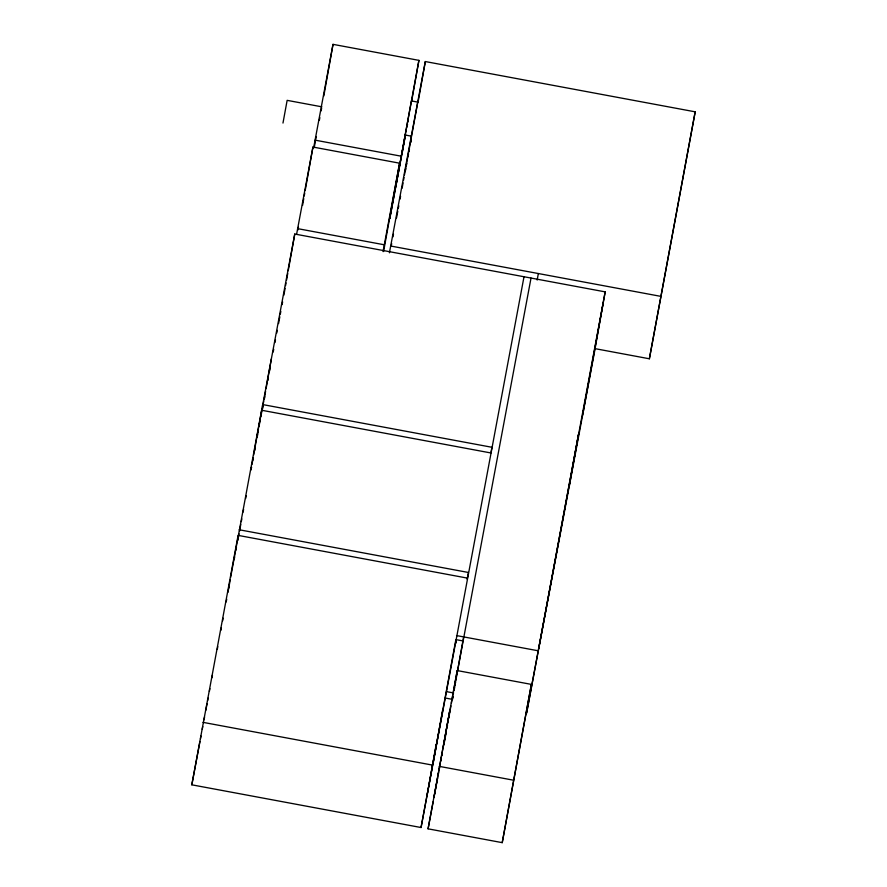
<?xml version="1.0" encoding="UTF-8"?>
<svg xmlns="http://www.w3.org/2000/svg" width="887" height="887" viewBox="0 0 887 887"><rect width="100%" height="100%" fill="white"/><g stroke="black" fill="none" stroke-linecap="round" stroke-linejoin="round"><path stroke-width="1.33" d="M282.975 123.06L287.144 100.353L321.881 106.828M456.007 679.619L462.903 640.913L455.874 639.605L421.048 827.527L191.814 784.818L238.104 535.382L467.338 578.102M227.937 592.427L230.21 580.009M230.598 577.492L261.632 410.249L490.866 452.958M250.988 470.01L251.464 467.294M251.952 464.577L253.261 457.537M253.649 455.064L262.696 404.572L491.93 447.281L490.966 452.714M266.078 388.65L271.355 359.002M283.884 295.149L285.093 288.353M285.57 285.636L286.057 282.92M286.545 280.203L287.754 273.418M288.231 270.701L294.772 234.035L605.178 291.867L594.057 354.345M296.635 234.068L312.945 147.042L399.582 163.186L383.594 251.498M302.545 205.451L303.753 198.655M304.23 195.938L304.718 193.222M305.206 190.505L312.945 147.042M313.554 148.284L333.013 44.35L418.919 60.36L411.668 101.107M323.822 95.962L333.013 44.35M383.029 251.575L399.582 163.186M395.713 187.046L411.391 100.918L417.788 102.116L404.483 174.883M402.121 152.985L405.448 134.292M407.588 122.284L408.064 119.612M389.415 252.806L425.316 61.547L695.186 111.829L649.373 358.78L595.022 348.646M402.11 188.232L403.064 182.888M403.541 180.227L404.006 177.555M408.985 151.511L409.461 148.839M410.648 142.164L411.124 139.492M418.054 102.293L425.316 61.547M421.048 827.527L524.006 276.744M426.924 796.304L436.193 744.248M433.322 762.255L442.602 710.188M456.162 640.558L455.685 643.23L456.206 640.569M467.183 579.255L468.391 572.47L239.157 529.75M428.077 828.835L457.215 670.572L531.368 684.387L502.23 842.65L428.077 828.835L433.178 801.693M441.781 755.547L442.258 752.886M443.445 746.211L449.62 711.496L433.943 797.613L437.646 777.966M447.059 727.617L447.536 724.901M448.744 718.115L450.929 705.886M451.405 703.169L457.215 670.572M445.396 698.047L452.425 699.355L452.913 696.639M454.122 689.842L456.295 677.624M456.783 674.907L531.025 278.052M454.1 690.297L454.576 687.625M455.053 684.952L455.53 682.291M537.178 280.048L538.342 273.54M502.23 842.65L531.368 684.387M605.178 291.867L526.579 713.17L594.401 352.483M538.719 648.608L578.468 434.519L569.266 486.131M582.615 415.183L603.249 302.722M649.373 358.78L695.186 111.829M262.452 406.357L294.772 234.035M256.953 437.346L258.472 429.23M258.982 426.525L260.257 419.751M260.767 417.045L263.816 400.813M264.326 398.108L265.601 391.344M191.814 784.818L199.963 741.465M200.473 738.749L200.983 736.044M202.258 729.269L202.768 726.564M204.043 719.789L204.553 717.073M205.828 710.299L207.103 703.524M207.613 700.819L208.123 698.113M209.387 691.339L209.897 688.622M211.938 677.79L212.448 675.085M217.293 649.339L217.803 646.634M220.852 630.38L221.362 627.663M222.637 620.889L223.147 618.184M226.207 601.929L226.717 599.213M228.791 588.159L229.312 585.442M234.157 559.642L234.667 556.925M235.942 550.128L236.452 547.412M237.738 540.626L239.013 533.841M239.523 531.125L240.798 524.328M241.308 521.611L241.818 518.895M243.093 512.109L243.603 509.393M245.655 498.527L246.165 495.811M251.143 469.323L251.564 467.05M252.839 460.286L253.349 457.57M254.624 450.807L255.134 448.101M257.163 437.269L257.673 434.563M262.519 408.852L263.018 406.146M264.293 399.372L264.803 396.666M267.863 380.423L268.373 377.718M269.637 370.954L270.147 368.238M273.207 351.995L273.717 349.29M274.981 342.526L275.491 339.821M276.766 333.046L277.276 330.341M278.551 323.578L279.826 316.814M280.325 314.098L280.835 311.392M282.11 304.629L282.62 301.924M297.977 229.921L298.487 227.205M314.275 147.297L315.284 141.898M315.794 139.204L316.304 136.509M319.342 120.322L319.852 117.616M321.127 110.875L321.626 108.181M418.919 60.36L389.781 218.612L405.57 134.636M407.055 126.763L407.543 124.147M391.178 246.331L391.688 243.637M392.963 236.873L393.473 234.179M396.522 217.958L397.786 211.206M398.296 208.5L398.806 205.795M400.07 199.043L400.58 196.337M405.315 171.202L405.802 168.585M406.29 165.969L406.789 163.341M408.02 156.799L408.508 154.183M410.736 142.375L411.224 139.758M462.903 640.913L463.657 636.866M438.134 775.349L438.621 772.732M439.12 770.104L439.608 767.488M444.343 742.341L444.842 739.68M445.341 737.03L445.839 734.381M452.425 699.355L452.902 696.794M404.993 134.979L411.38 136.166M314.996 140.135L401.057 156.167M297.6 228.635L384.237 244.779M390.624 246.009L660.493 296.302M456.528 635.569L537.71 650.692M446.604 691.66L453.623 692.969M202.946 722.34L432.18 765.049M439.209 766.357L513.362 780.172M441.305 758.219L440.828 760.891L441.349 758.252"/></g></svg>
